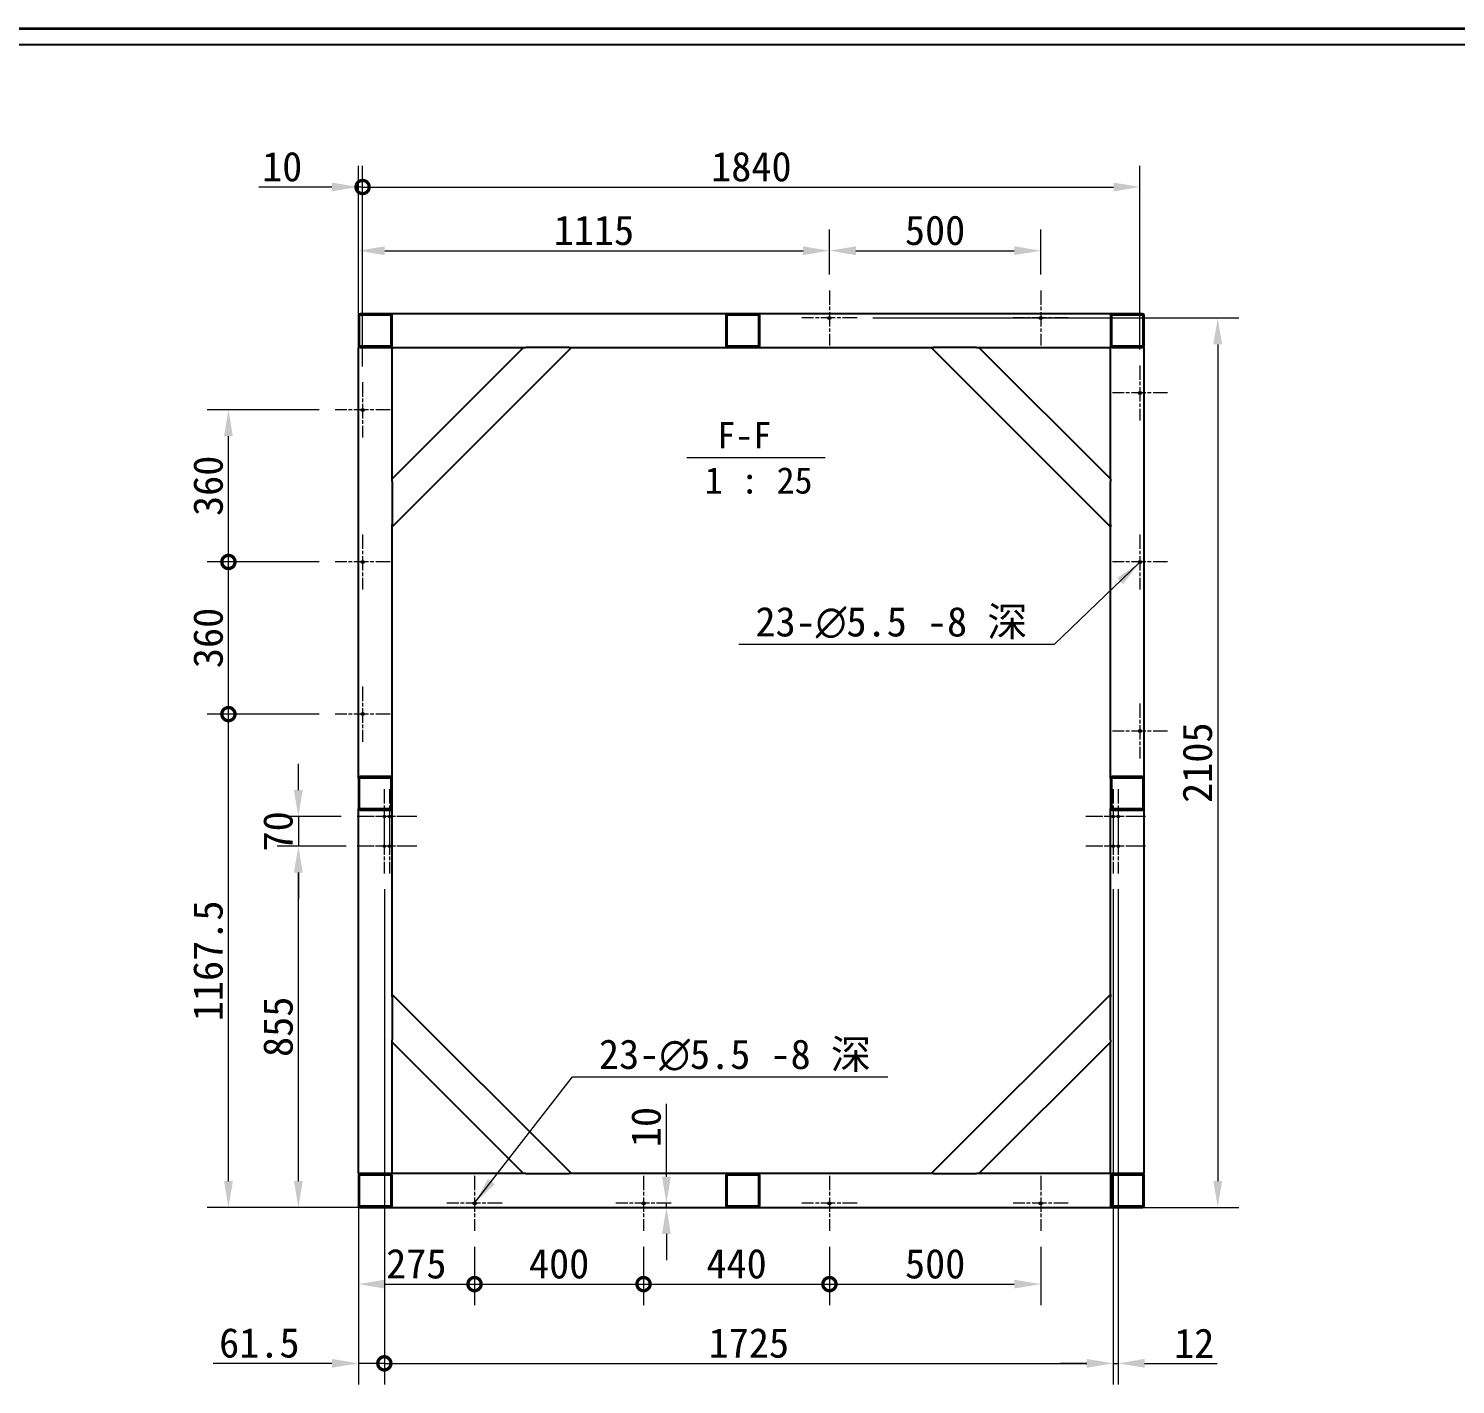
# Model space of a CAD drawing. Header units: millimetres. Extents: x 150 to 14713, y 137 to 10363.
# Drawn here: x 6264 to 9641, y 7154 to 10363 of the extents above; entities that cross this region are included whole.
import ezdxf

# ---------------------------------------------------------------- set-up
doc = ezdxf.new("R2010")
doc.units = ezdxf.units.MM
doc.header["$LTSCALE"] = 25
doc.linetypes.add('CHAIN', pattern=[0.3543, 0.2362, -0.0295, 0.0591, -0.0295])
for name, color, linetype, lineweight, true_color in [('中心标记 (ISO)', 1, 'CHAIN', 18, 0xff0000), ('尺寸 (ISO)', 7, 'Continuous', 18, 0x008000), ('符号 (ISO)', 7, 'Continuous', 18, 0x008000)]:
    doc.layers.add(name, color=color, linetype=linetype, lineweight=lineweight, true_color=true_color)
doc.layers.add('可见 (ISO)', color=7, linetype='Continuous', lineweight=25)
doc.layers.add('图框 (ISO)', color=7, linetype='Continuous', lineweight=35)
doc.styles.add('HZ_33', font='simfang.ttf')
doc.styles.add('文本样式74', font='SimSun.ttf')
doc.styles.add('最新国标', font='simfang.ttf')
doc.dimstyles.new('默认 (GB)', dxfattribs={"dimscale": 25, "dimtxt": 2.8, "dimasz": 2.5, "dimexe": 2, "dimexo": 1.5, "dimgap": 0.5, "dimtad": 1, "dimtoh": 1, "dimdsep": 46, "dimtxsty": '最新国标', "dimcen": 0.09, "dimdle": 10, "dimclrd": 256, "dimclre": 256, "dimclrt": 256, "dimaunit": 1, "dimadec": 3, "dimazin": 2, "dimtfac": 0.535714, "dimtdec": 3, "dimtmove": 0, "dimatfit": 3, "dimfxl": 0, "dimtolj": 1, "dimlwd": -1, "dimlwe": -1, "dimarcsym": 0})
doc.dimstyles.new('默认 (GB)$7', dxfattribs={"dimscale": 25, "dimtxt": 2.8, "dimasz": 2.5, "dimexe": 2, "dimexo": 1.5, "dimgap": 0.5, "dimtad": 1, "dimtoh": 1, "dimdsep": 46, "dimtxsty": '最新国标', "dimcen": 0.09, "dimdle": 10, "dimclrd": 256, "dimclre": 256, "dimclrt": 256, "dimaunit": 1, "dimadec": 3, "dimazin": 2, "dimtfac": 0.535714, "dimtdec": 3, "dimtmove": 0, "dimatfit": 3, "dimfxl": 0, "dimtolj": 1, "dimlwd": -1, "dimlwe": -1, "dimarcsym": 0})

# ---------------------------------------------------------------- blocks, each defined once
blk = doc.blocks.new('图框 最新国标')
at = {"layer": '图框 (ISO)'}
blk.add_line((6, 414.5), (588.5, 414.5), dxfattribs=at)
at = {"layer": '图框 (ISO)', "color": 7, "linetype": 'Continuous', "lineweight": 25}
blk.add_line((18, 413), (587, 413), dxfattribs=at)
blk.add_line((18, 413), (587, 413), dxfattribs=at)
at = {"layer": '图框 (ISO)', "style": '文本样式74'}
blk.add_attdef('零件代号_001', (44.45, 410.25), '', height=2.5, rotation=180, dxfattribs=at)
blk = doc.blocks.new('*D62')
at = {"layer": 'Defpoints', "color": 0, "transparency": 16777216}
for p in [(6902.7, 8427.7), (7053.6, 8427.7), (7120.7, 7572.7)]:
    blk.add_point(p, dxfattribs=at)
at = {"layer": '尺寸 (ISO)', "color": 116, "true_color": 0x00803f, "transparency": 16777216}
for p, q in [((7016.1, 8427.7), (6852.7, 8427.7)), ((6902.7, 7635.2), (6902.7, 8365.2)), ((7083.2, 7572.7), (6852.7, 7572.7))]:
    blk.add_line(p, q, dxfattribs=at)
for points in [[(6892.2, 8365.2), (6913.1, 8365.2), (6902.7, 8427.7)], [(6892.2, 7635.2), (6913.1, 7635.2), (6902.7, 7572.7)]]:
    blk.add_solid(points, dxfattribs=at)
at = {"layer": '尺寸 (ISO)', "transparency": 16777216, "insert": (6854.8, 8000.2), "char_height": 70, "attachment_point": 5, "rotation": 90, "style": '最新国标'}
blk.add_mtext('\\A1;855', dxfattribs=at)
blk = doc.blocks.new('*D63')
at = {"layer": 'Defpoints', "color": 0, "transparency": 16777216}
for p in [(7041.6, 8497.7), (6902.7, 8427.7), (7053.6, 8427.7)]:
    blk.add_point(p, dxfattribs=at)
at = {"layer": '尺寸 (ISO)', "color": 116, "true_color": 0x00803f, "transparency": 16777216}
for p, q in [((6902.7, 8560.2), (6902.7, 8622.7)), ((7004.1, 8497.7), (6852.7, 8497.7)), ((6902.7, 8497.7), (6902.7, 8427.7)), ((7016.1, 8427.7), (6852.7, 8427.7)), ((6902.7, 8365.2), (6902.7, 8302.7))]:
    blk.add_line(p, q, dxfattribs=at)
for points in [[(6892.2, 8560.2), (6913.1, 8560.2), (6902.7, 8497.7)], [(6892.2, 8365.2), (6913.1, 8365.2), (6902.7, 8427.7)]]:
    blk.add_solid(points, dxfattribs=at)
at = {"layer": '尺寸 (ISO)', "transparency": 16777216, "insert": (6854.8, 8462.7), "char_height": 70, "attachment_point": 5, "rotation": 90, "style": '最新国标'}
blk.add_mtext('\\A1;70', dxfattribs=at)
blk = doc.blocks.new('_DotSmall')
at = {"color": 0, "linetype": 'ByBlock', "const_width": 0.5}
blk.add_lwpolyline([(-0.0625, 0, 1), (0.0625, 0, 1)], format="xyb", close=True, dxfattribs=at)
blk = doc.blocks.new('*D64')
at = {"layer": 'Defpoints', "color": 0, "transparency": 16777216}
for p in [(7044.7, 7652.7), (7319.7, 7517.4), (7319.7, 7391.3)]:
    blk.add_point(p, dxfattribs=at)
at = {"layer": '尺寸 (ISO)', "color": 116, "true_color": 0x00803f, "transparency": 16777216}
for p, q in [((7044.7, 7615.2), (7044.7, 7341.3)), ((7319.7, 7479.9), (7319.7, 7341.3)), ((7107.2, 7391.3), (7319.7, 7391.3))]:
    blk.add_line(p, q, dxfattribs=at)
blk.add_solid([(7107.2, 7401.7), (7107.2, 7380.9), (7044.7, 7391.3)], dxfattribs=at)
at = {"layer": '尺寸 (ISO)', "color": 116, "true_color": 0x00803f, "transparency": 16777216, "xscale": 62.5, "yscale": 62.5, "zscale": 62.5}
blk.add_blockref('_DotSmall', (7319.7, 7391.3), dxfattribs=at)
at = {"layer": '尺寸 (ISO)', "transparency": 16777216, "insert": (7181.9, 7439.2), "char_height": 70, "attachment_point": 5, "style": '最新国标'}
blk.add_mtext('\\A1;275', dxfattribs=at)
blk = doc.blocks.new('*D65')
at = {"layer": 'Defpoints', "color": 0, "transparency": 16777216}
for p in [(7319.7, 7517.4), (7719.7, 7517.4), (7719.7, 7391.3)]:
    blk.add_point(p, dxfattribs=at)
at = {"layer": '尺寸 (ISO)', "color": 116, "true_color": 0x00803f, "transparency": 16777216}
for p, q in [((7319.7, 7479.9), (7319.7, 7341.3)), ((7719.7, 7479.9), (7719.7, 7341.3)), ((7319.7, 7391.3), (7719.7, 7391.3))]:
    blk.add_line(p, q, dxfattribs=at)
at = {"layer": '尺寸 (ISO)', "color": 116, "true_color": 0x00803f, "transparency": 16777216, "xscale": 62.5, "yscale": 62.5, "zscale": 62.5, "rotation": 180}
blk.add_blockref('_DotSmall', (7319.7, 7391.3), dxfattribs=at)
at = {"layer": '尺寸 (ISO)', "color": 116, "true_color": 0x00803f, "transparency": 16777216, "xscale": 62.5, "yscale": 62.5, "zscale": 62.5}
blk.add_blockref('_DotSmall', (7719.7, 7391.3), dxfattribs=at)
at = {"layer": '尺寸 (ISO)', "transparency": 16777216, "insert": (7519.9, 7439.2), "char_height": 70, "attachment_point": 5, "style": '最新国标'}
blk.add_mtext('\\A1;400', dxfattribs=at)
blk = doc.blocks.new('*D66')
at = {"layer": 'Defpoints', "color": 0, "transparency": 16777216}
for p in [(7719.7, 7517.4), (8159.7, 7517.4), (8159.7, 7391.3)]:
    blk.add_point(p, dxfattribs=at)
at = {"layer": '尺寸 (ISO)', "color": 116, "true_color": 0x00803f, "transparency": 16777216}
for p, q in [((7719.7, 7479.9), (7719.7, 7341.3)), ((8159.7, 7479.9), (8159.7, 7341.3)), ((7719.7, 7391.3), (8159.7, 7391.3))]:
    blk.add_line(p, q, dxfattribs=at)
at = {"layer": '尺寸 (ISO)', "color": 116, "true_color": 0x00803f, "transparency": 16777216, "xscale": 62.5, "yscale": 62.5, "zscale": 62.5, "rotation": 180}
blk.add_blockref('_DotSmall', (7719.7, 7391.3), dxfattribs=at)
at = {"layer": '尺寸 (ISO)', "color": 116, "true_color": 0x00803f, "transparency": 16777216, "xscale": 62.5, "yscale": 62.5, "zscale": 62.5}
blk.add_blockref('_DotSmall', (8159.7, 7391.3), dxfattribs=at)
at = {"layer": '尺寸 (ISO)', "transparency": 16777216, "insert": (7939.9, 7439.2), "char_height": 70, "attachment_point": 5, "style": '最新国标'}
blk.add_mtext('\\A1;440', dxfattribs=at)
blk = doc.blocks.new('*D67')
at = {"layer": 'Defpoints', "color": 0, "transparency": 16777216}
for p in [(8159.7, 7517.4), (8659.7, 7517.4), (8659.7, 7391.3)]:
    blk.add_point(p, dxfattribs=at)
at = {"layer": '尺寸 (ISO)', "color": 116, "true_color": 0x00803f, "transparency": 16777216}
for p, q in [((8159.7, 7479.9), (8159.7, 7341.3)), ((8659.7, 7479.9), (8659.7, 7341.3)), ((8159.7, 7391.3), (8597.2, 7391.3))]:
    blk.add_line(p, q, dxfattribs=at)
blk.add_solid([(8597.2, 7401.7), (8597.2, 7380.9), (8659.7, 7391.3)], dxfattribs=at)
at = {"layer": '尺寸 (ISO)', "color": 116, "true_color": 0x00803f, "transparency": 16777216, "xscale": 62.5, "yscale": 62.5, "zscale": 62.5, "rotation": 180}
blk.add_blockref('_DotSmall', (8159.7, 7391.3), dxfattribs=at)
at = {"layer": '尺寸 (ISO)', "transparency": 16777216, "insert": (8409.9, 7439.2), "char_height": 70, "attachment_point": 5, "style": '最新国标'}
blk.add_mtext('\\A1;500', dxfattribs=at)
blk = doc.blocks.new('*D68')
at = {"layer": 'Defpoints', "color": 0, "transparency": 16777216}
for p in [(7719.7, 7582.7), (7773.9, 7572.7), (7806.4, 7572.7)]:
    blk.add_point(p, dxfattribs=at)
at = {"layer": '尺寸 (ISO)', "color": 116, "true_color": 0x00803f, "transparency": 16777216}
for p, q in [((7773.9, 7645.2), (7773.9, 7818.3)), ((7773.9, 7572.7), (7773.9, 7582.7)), ((7773.9, 7510.2), (7773.9, 7447.7))]:
    blk.add_line(p, q, dxfattribs=at)
for points in [[(7763.5, 7645.2), (7784.3, 7645.2), (7773.9, 7582.7)], [(7763.5, 7510.2), (7784.3, 7510.2), (7773.9, 7572.7)]]:
    blk.add_solid(points, dxfattribs=at)
at = {"layer": '尺寸 (ISO)', "transparency": 16777216, "insert": (7726, 7763), "char_height": 70, "attachment_point": 5, "rotation": 90, "style": '最新国标'}
blk.add_mtext('\\A1;10', dxfattribs=at)
blk = doc.blocks.new('*D69')
at = {"layer": 'Defpoints', "color": 0, "transparency": 16777216}
for p in [(7106.2, 8363.1), (7044.7, 7652.7), (7106.2, 7203.8)]:
    blk.add_point(p, dxfattribs=at)
at = {"layer": '尺寸 (ISO)', "color": 116, "true_color": 0x00803f, "transparency": 16777216}
for p, q in [((7106.2, 8325.6), (7106.2, 7153.8)), ((7044.7, 7615.2), (7044.7, 7153.8)), ((6982.2, 7203.8), (6701.1, 7203.8)), ((7106.2, 7203.8), (7044.7, 7203.8)), ((7106.2, 7203.8), (7231.2, 7203.8))]:
    blk.add_line(p, q, dxfattribs=at)
blk.add_solid([(6982.2, 7214.3), (6982.2, 7193.4), (7044.7, 7203.8)], dxfattribs=at)
at = {"layer": '尺寸 (ISO)', "color": 116, "true_color": 0x00803f, "transparency": 16777216, "xscale": 62.5, "yscale": 62.5, "zscale": 62.5, "rotation": 180}
blk.add_blockref('_DotSmall', (7106.2, 7203.8), dxfattribs=at)
at = {"layer": '尺寸 (ISO)', "transparency": 16777216, "insert": (6810.4, 7251.9), "char_height": 70, "attachment_point": 5, "style": '最新国标'}
blk.add_mtext('\\A1;61.5', dxfattribs=at)
blk = doc.blocks.new('*D70')
at = {"layer": 'Defpoints', "color": 0, "transparency": 16777216}
for p in [(7106.2, 8363.1), (8831.2, 8363.1), (8831.2, 7203.8)]:
    blk.add_point(p, dxfattribs=at)
at = {"layer": '尺寸 (ISO)', "color": 116, "true_color": 0x00803f, "transparency": 16777216}
for p, q in [((7106.2, 8325.6), (7106.2, 7153.8)), ((8831.2, 8325.6), (8831.2, 7153.8)), ((7106.2, 7203.8), (8768.7, 7203.8))]:
    blk.add_line(p, q, dxfattribs=at)
blk.add_solid([(8768.7, 7214.3), (8768.7, 7193.4), (8831.2, 7203.8)], dxfattribs=at)
at = {"layer": '尺寸 (ISO)', "color": 116, "true_color": 0x00803f, "transparency": 16777216, "xscale": 62.5, "yscale": 62.5, "zscale": 62.5, "rotation": 180}
blk.add_blockref('_DotSmall', (7106.2, 7203.8), dxfattribs=at)
at = {"layer": '尺寸 (ISO)', "transparency": 16777216, "insert": (7968.9, 7251.7), "char_height": 70, "attachment_point": 5, "style": '最新国标'}
blk.add_mtext('\\A1;1725', dxfattribs=at)
blk = doc.blocks.new('*D71')
at = {"layer": 'Defpoints', "color": 0, "transparency": 16777216}
for p in [(8831.2, 8363.1), (8843.2, 8363.1), (8843.2, 7203.8)]:
    blk.add_point(p, dxfattribs=at)
at = {"layer": '尺寸 (ISO)', "color": 116, "true_color": 0x00803f, "transparency": 16777216}
for p, q in [((8831.2, 8325.6), (8831.2, 7153.8)), ((8843.2, 8325.6), (8843.2, 7153.8)), ((8768.7, 7203.8), (8706.2, 7203.8)), ((8831.2, 7203.8), (8843.2, 7203.8)), ((8905.7, 7203.8), (9077.6, 7203.8))]:
    blk.add_line(p, q, dxfattribs=at)
for points in [[(8768.7, 7214.3), (8768.7, 7193.4), (8831.2, 7203.8)], [(8905.7, 7214.3), (8905.7, 7193.4), (8843.2, 7203.8)]]:
    blk.add_solid(points, dxfattribs=at)
at = {"layer": '尺寸 (ISO)', "transparency": 16777216, "insert": (9022.9, 7251.3), "char_height": 70, "attachment_point": 5, "style": '最新国标'}
blk.add_mtext('\\A1;12', dxfattribs=at)
blk = doc.blocks.new('*D72')
at = {"layer": 'Defpoints', "color": 0, "transparency": 16777216}
for p in [(6737.2, 8740.2), (6989.4, 8740.2), (7120.7, 7572.7)]:
    blk.add_point(p, dxfattribs=at)
at = {"layer": '尺寸 (ISO)', "color": 116, "true_color": 0x00803f, "transparency": 16777216}
for p, q in [((6951.9, 8740.2), (6687.2, 8740.2)), ((6737.2, 7635.2), (6737.2, 8740.2)), ((7083.2, 7572.7), (6687.2, 7572.7))]:
    blk.add_line(p, q, dxfattribs=at)
blk.add_solid([(6726.8, 7635.2), (6747.7, 7635.2), (6737.2, 7572.7)], dxfattribs=at)
at = {"layer": '尺寸 (ISO)', "color": 116, "true_color": 0x00803f, "transparency": 16777216, "xscale": 62.5, "yscale": 62.5, "zscale": 62.5, "rotation": 90}
blk.add_blockref('_DotSmall', (6737.2, 8740.2), dxfattribs=at)
at = {"layer": '尺寸 (ISO)', "transparency": 16777216, "insert": (6689.1, 8156.2), "char_height": 70, "attachment_point": 5, "rotation": 90, "style": '最新国标'}
blk.add_mtext('\\A1;1167.5', dxfattribs=at)
blk = doc.blocks.new('*D73')
at = {"layer": 'Defpoints', "color": 0, "transparency": 16777216}
for p in [(6737.2, 9100.2), (6989.4, 9100.2), (6989.4, 8740.2)]:
    blk.add_point(p, dxfattribs=at)
at = {"layer": '尺寸 (ISO)', "color": 116, "true_color": 0x00803f, "transparency": 16777216}
for p, q in [((6951.9, 9100.2), (6687.2, 9100.2)), ((6737.2, 8740.2), (6737.2, 9100.2)), ((6951.9, 8740.2), (6687.2, 8740.2))]:
    blk.add_line(p, q, dxfattribs=at)
at = {"layer": '尺寸 (ISO)', "color": 116, "true_color": 0x00803f, "transparency": 16777216, "xscale": 62.5, "yscale": 62.5, "zscale": 62.5}
for p, rotation in [((6737.2, 9100.2), 90), ((6737.2, 8740.2), 270)]:
    blk.add_blockref('_DotSmall', p, dxfattribs=dict(at, rotation=rotation))
at = {"layer": '尺寸 (ISO)', "transparency": 16777216, "insert": (6689.3, 8920.4), "char_height": 70, "attachment_point": 5, "rotation": 90, "style": '最新国标'}
blk.add_mtext('\\A1;360', dxfattribs=at)
blk = doc.blocks.new('*D74')
at = {"layer": 'Defpoints', "color": 0, "transparency": 16777216}
for p in [(6737.2, 9460.2), (6989.4, 9460.2), (6989.4, 9100.2)]:
    blk.add_point(p, dxfattribs=at)
at = {"layer": '尺寸 (ISO)', "color": 116, "true_color": 0x00803f, "transparency": 16777216}
for p, q in [((6951.9, 9460.2), (6687.2, 9460.2)), ((6737.2, 9100.2), (6737.2, 9397.7)), ((6951.9, 9100.2), (6687.2, 9100.2))]:
    blk.add_line(p, q, dxfattribs=at)
blk.add_solid([(6726.8, 9397.7), (6747.7, 9397.7), (6737.2, 9460.2)], dxfattribs=at)
at = {"layer": '尺寸 (ISO)', "color": 116, "true_color": 0x00803f, "transparency": 16777216, "xscale": 62.5, "yscale": 62.5, "zscale": 62.5, "rotation": 270}
blk.add_blockref('_DotSmall', (6737.2, 9100.2), dxfattribs=at)
at = {"layer": '尺寸 (ISO)', "transparency": 16777216, "insert": (6689.3, 9280.4), "char_height": 70, "attachment_point": 5, "rotation": 90, "style": '最新国标'}
blk.add_mtext('\\A1;360', dxfattribs=at)
blk = doc.blocks.new('*D75')
at = {"layer": 'Defpoints', "color": 0, "transparency": 16777216}
for p in [(8224.9, 9677.7), (8828.7, 7572.7), (9078.7, 7572.7)]:
    blk.add_point(p, dxfattribs=at)
at = {"layer": '尺寸 (ISO)', "color": 116, "true_color": 0x00803f, "transparency": 16777216}
for p, q in [((8262.4, 9677.7), (9128.7, 9677.7)), ((9078.7, 9615.2), (9078.7, 7635.2)), ((8866.2, 7572.7), (9128.7, 7572.7))]:
    blk.add_line(p, q, dxfattribs=at)
for points in [[(9068.3, 9615.2), (9089.1, 9615.2), (9078.7, 9677.7)], [(9068.3, 7635.2), (9089.1, 7635.2), (9078.7, 7572.7)]]:
    blk.add_solid(points, dxfattribs=at)
at = {"layer": '尺寸 (ISO)', "transparency": 16777216, "insert": (9030.8, 8625.2), "char_height": 70, "attachment_point": 5, "rotation": 90, "style": '最新国标'}
blk.add_mtext('\\A1;2105', dxfattribs=at)
blk = doc.blocks.new('*D76')
at = {"layer": 'Defpoints', "color": 0, "transparency": 16777216}
for p in [(8159.7, 9836.8), (8159.7, 9742.9), (7044.7, 9607.7)]:
    blk.add_point(p, dxfattribs=at)
at = {"layer": '尺寸 (ISO)', "color": 116, "true_color": 0x00803f, "transparency": 16777216}
for p, q in [((7044.7, 9645.2), (7044.7, 9886.8)), ((8159.7, 9780.4), (8159.7, 9886.8)), ((7107.2, 9836.8), (8097.2, 9836.8))]:
    blk.add_line(p, q, dxfattribs=at)
for points in [[(7107.2, 9847.2), (7107.2, 9826.3), (7044.7, 9836.8)], [(8097.2, 9847.2), (8097.2, 9826.3), (8159.7, 9836.8)]]:
    blk.add_solid(points, dxfattribs=at)
at = {"layer": '尺寸 (ISO)', "transparency": 16777216, "insert": (7602.2, 9884.7), "char_height": 70, "attachment_point": 5, "style": '最新国标'}
blk.add_mtext('\\A1;1115', dxfattribs=at)
blk = doc.blocks.new('*D77')
at = {"layer": 'Defpoints', "color": 0, "transparency": 16777216}
for p in [(8659.7, 9836.8), (8159.7, 9742.9), (8659.7, 9742.9)]:
    blk.add_point(p, dxfattribs=at)
at = {"layer": '尺寸 (ISO)', "color": 116, "true_color": 0x00803f, "transparency": 16777216}
for p, q in [((8159.7, 9780.4), (8159.7, 9886.8)), ((8659.7, 9780.4), (8659.7, 9886.8)), ((8222.2, 9836.8), (8597.2, 9836.8))]:
    blk.add_line(p, q, dxfattribs=at)
for points in [[(8222.2, 9847.2), (8222.2, 9826.3), (8159.7, 9836.8)], [(8597.2, 9847.2), (8597.2, 9826.3), (8659.7, 9836.8)]]:
    blk.add_solid(points, dxfattribs=at)
at = {"layer": '尺寸 (ISO)', "transparency": 16777216, "insert": (8409.7, 9884.7), "char_height": 70, "attachment_point": 5, "style": '最新国标'}
blk.add_mtext('\\A1;500', dxfattribs=at)
blk = doc.blocks.new('*D78')
at = {"layer": 'Defpoints', "color": 0, "transparency": 16777216}
for p in [(7054.7, 9987.5), (7044.7, 9607.7), (7054.7, 9525.4)]:
    blk.add_point(p, dxfattribs=at)
at = {"layer": '尺寸 (ISO)', "color": 116, "true_color": 0x00803f, "transparency": 16777216}
for p, q in [((7044.7, 9645.2), (7044.7, 10037.5)), ((7054.7, 9562.9), (7054.7, 10037.5)), ((6982.2, 9987.5), (6809.1, 9987.5)), ((7054.7, 9987.5), (7044.7, 9987.5)), ((7054.7, 9987.5), (7179.7, 9987.5))]:
    blk.add_line(p, q, dxfattribs=at)
blk.add_solid([(6982.2, 9997.9), (6982.2, 9977.1), (7044.7, 9987.5)], dxfattribs=at)
at = {"layer": '尺寸 (ISO)', "color": 116, "true_color": 0x00803f, "transparency": 16777216, "xscale": 62.5, "yscale": 62.5, "zscale": 62.5, "rotation": 180}
blk.add_blockref('_DotSmall', (7054.7, 9987.5), dxfattribs=at)
at = {"layer": '尺寸 (ISO)', "transparency": 16777216, "insert": (6864.4, 10035.4), "char_height": 70, "attachment_point": 5, "style": '最新国标'}
blk.add_mtext('\\A1;10', dxfattribs=at)
blk = doc.blocks.new('*D79')
at = {"layer": 'Defpoints', "color": 0, "transparency": 16777216}
for p in [(8894.7, 9987.5), (8894.7, 9565.4), (7054.7, 9525.4)]:
    blk.add_point(p, dxfattribs=at)
at = {"layer": '尺寸 (ISO)', "color": 116, "true_color": 0x00803f, "transparency": 16777216}
for p, q in [((7054.7, 9562.9), (7054.7, 10037.5)), ((8894.7, 9602.9), (8894.7, 10037.5)), ((7054.7, 9987.5), (8832.2, 9987.5))]:
    blk.add_line(p, q, dxfattribs=at)
blk.add_solid([(8832.2, 9997.9), (8832.2, 9977.1), (8894.7, 9987.5)], dxfattribs=at)
at = {"layer": '尺寸 (ISO)', "color": 116, "true_color": 0x00803f, "transparency": 16777216, "xscale": 62.5, "yscale": 62.5, "zscale": 62.5, "rotation": 180}
blk.add_blockref('_DotSmall', (7054.7, 9987.5), dxfattribs=at)
at = {"layer": '尺寸 (ISO)', "transparency": 16777216, "insert": (7974.9, 10035.4), "char_height": 70, "attachment_point": 5, "style": '最新国标'}
blk.add_mtext('\\A1;1840', dxfattribs=at)

msp = doc.modelspace()

# ---------------------------------------------------------------- linework, layer by layer
at = {"layer": '中心标记 (ISO)', "ltscale": 5.800403}
for p, q in [((8159.686, 9742.908), (8159.686, 9612.408)), ((8659.686, 9742.908), (8659.686, 9612.408)), ((8224.936, 9677.658), (8094.436, 9677.658)), ((8724.936, 9677.658), (8594.436, 9677.658)), ((8894.686, 9565.408), (8894.686, 9434.908)), ((7054.686, 9525.408), (7054.686, 9394.908)), ((8959.936, 9500.158), (8829.436, 9500.158)), ((7119.936, 9460.158), (6989.436, 9460.158)), ((7054.686, 9165.408), (7054.686, 9034.908)), ((8894.686, 9165.408), (8894.686, 9034.908)), ((7119.936, 9100.158), (6989.436, 9100.158)), ((8959.936, 9100.158), (8829.436, 9100.158)), ((7054.686, 8805.408), (7054.686, 8674.908)), ((8894.686, 8765.408), (8894.686, 8634.908)), ((7119.936, 8740.158), (6989.436, 8740.158)), ((8959.936, 8700.158), (8829.436, 8700.158)), ((7319.686, 7647.908), (7319.686, 7517.408)), ((7719.686, 7647.908), (7719.686, 7517.408)), ((8159.686, 7647.908), (8159.686, 7517.408)), ((8659.686, 7647.908), (8659.686, 7517.408)), ((7384.936, 7582.658), (7254.436, 7582.658)), ((7784.936, 7582.658), (7654.436, 7582.658)), ((8224.936, 7582.658), (8094.436, 7582.658)), ((8724.936, 7582.658), (8594.436, 7582.658))]:
    msp.add_line(p, q, dxfattribs=at)
at = {"layer": '中心标记 (ISO)', "ltscale": 5.739686}
for p, q in [((7106.186, 8562.225), (7106.186, 8433.091)), ((7118.186, 8562.225), (7118.186, 8433.091)), ((8831.186, 8562.225), (8831.186, 8433.091)), ((8843.186, 8562.225), (8843.186, 8433.091)), ((7170.753, 8497.658), (7041.619, 8497.658)), ((7182.753, 8497.658), (7053.619, 8497.658)), ((7106.186, 8492.225), (7106.186, 8363.091)), ((7118.186, 8492.225), (7118.186, 8363.091)), ((8895.753, 8497.658), (8766.619, 8497.658)), ((8907.753, 8497.658), (8778.619, 8497.658)), ((8831.186, 8492.225), (8831.186, 8363.091)), ((8843.186, 8492.225), (8843.186, 8363.091)), ((7170.753, 8427.658), (7041.619, 8427.658)), ((7182.753, 8427.658), (7053.619, 8427.658)), ((8895.753, 8427.658), (8766.619, 8427.658)), ((8907.753, 8427.658), (8778.619, 8427.658))]:
    msp.add_line(p, q, dxfattribs=at)
at = {"layer": '可见 (ISO)'}
for p, q in [((7044.686, 9683.658), (7044.686, 9611.658)), ((7047.686, 9611.658), (7047.686, 9683.658)), ((7120.686, 9687.658), (7048.686, 9687.658)), ((7048.686, 9684.658), (7120.686, 9684.658)), ((7918.686, 9687.658), (7120.686, 9687.658)), ((7121.686, 9683.658), (7121.686, 9611.658)), ((7124.686, 9611.658), (7124.686, 9683.658)), ((7914.686, 9683.658), (7914.686, 9611.658)), ((7917.686, 9611.658), (7917.686, 9683.658)), ((7990.686, 9687.658), (7918.686, 9687.658)), ((7918.686, 9684.658), (7990.686, 9684.658)), ((8828.686, 9687.658), (7990.686, 9687.658)), ((7991.686, 9683.658), (7991.686, 9611.658)), ((7994.686, 9611.658), (7994.686, 9683.658)), ((8824.686, 9683.658), (8824.686, 9611.658)), ((8827.686, 9611.658), (8827.686, 9683.658)), ((8900.686, 9687.658), (8828.686, 9687.658)), ((8828.686, 9684.658), (8900.686, 9684.658)), ((8901.686, 9683.658), (8901.686, 9611.658)), ((8904.686, 9611.658), (8904.686, 9683.658)), ((7048.686, 9607.658), (7044.686, 9607.658)), ((7044.686, 8588.658), (7044.686, 9607.658)), ((7120.686, 9610.658), (7048.686, 9610.658)), ((7048.686, 9607.658), (7120.686, 9607.658)), ((7124.686, 9607.658), (7120.686, 9607.658)), ((7548.951, 9607.658), (7124.686, 9183.394)), ((7435.813, 9607.658), (7124.686, 9296.531)), ((7124.686, 9296.531), (7124.686, 9607.658)), ((7124.686, 9607.658), (7435.813, 9607.658)), ((7435.813, 9607.658), (7441.47, 9607.658)), ((7543.294, 9607.658), (7441.47, 9607.658)), ((7543.294, 9607.658), (7548.951, 9607.658)), ((7548.951, 9607.658), (7918.686, 9607.658)), ((7990.686, 9610.658), (7918.686, 9610.658)), ((7918.686, 9607.658), (7990.686, 9607.658)), ((7990.686, 9607.658), (8400.422, 9607.658)), ((8400.422, 9607.658), (8406.079, 9607.658)), ((8824.686, 9183.394), (8400.422, 9607.658)), ((8507.903, 9607.658), (8406.079, 9607.658)), ((8507.903, 9607.658), (8513.559, 9607.658)), ((8824.686, 9296.531), (8513.559, 9607.658)), ((8513.559, 9607.658), (8824.686, 9607.658)), ((8828.686, 9607.658), (8824.686, 9607.658)), ((8824.686, 9296.531), (8824.686, 9607.658)), ((8900.686, 9610.658), (8828.686, 9610.658)), ((8828.686, 9607.658), (8900.686, 9607.658)), ((8904.686, 9607.658), (8900.686, 9607.658)), ((8904.686, 8588.658), (8904.686, 9607.658)), ((7124.686, 9290.874), (7124.686, 9296.531)), ((7124.686, 9290.874), (7124.686, 9189.051)), ((8824.686, 9296.531), (8824.686, 9290.874)), ((8824.686, 9189.051), (8824.686, 9290.874)), ((7124.686, 9183.394), (7124.686, 9189.051)), ((8824.686, 9189.051), (8824.686, 9183.394)), ((7124.686, 8588.658), (7124.686, 9183.394)), ((8824.686, 8588.658), (8824.686, 9183.394)), ((7044.686, 8588.658), (7044.686, 8516.658)), ((7047.686, 8516.658), (7047.686, 8588.658)), ((7120.686, 8592.658), (7048.686, 8592.658)), ((7048.686, 8589.658), (7120.686, 8589.658)), ((7121.686, 8588.658), (7121.686, 8516.658)), ((7124.686, 8516.658), (7124.686, 8588.658)), ((8824.686, 8588.658), (8824.686, 8516.658)), ((8827.686, 8516.658), (8827.686, 8588.658)), ((8900.686, 8592.658), (8828.686, 8592.658)), ((8828.686, 8589.658), (8900.686, 8589.658)), ((8901.686, 8588.658), (8901.686, 8516.658)), ((8904.686, 8516.658), (8904.686, 8588.658)), ((7044.686, 7652.658), (7044.686, 8516.658)), ((7120.686, 8515.658), (7048.686, 8515.658)), ((7048.686, 8512.658), (7120.686, 8512.658)), ((7124.686, 8076.922), (7124.686, 8516.658)), ((8824.686, 8076.922), (8824.686, 8516.658)), ((8900.686, 8515.658), (8828.686, 8515.658)), ((8828.686, 8512.658), (8900.686, 8512.658)), ((8904.686, 7652.658), (8904.686, 8516.658)), ((7124.686, 8071.265), (7124.686, 8076.922)), ((7124.686, 8076.922), (7548.951, 7652.658)), ((8400.422, 7652.658), (8824.686, 8076.922)), ((8824.686, 8076.922), (8824.686, 8071.265)), ((7124.686, 8071.265), (7124.686, 7969.442)), ((8824.686, 7969.442), (8824.686, 8071.265)), ((7124.686, 7963.785), (7124.686, 7969.442)), ((7124.686, 7963.785), (7435.813, 7652.658)), ((7124.686, 7652.658), (7124.686, 7963.785)), ((8513.559, 7652.658), (8824.686, 7963.785)), ((8824.686, 7969.442), (8824.686, 7963.785)), ((8824.686, 7652.658), (8824.686, 7963.785)), ((7044.686, 7652.658), (7048.686, 7652.658)), ((7044.686, 7648.658), (7044.686, 7576.658)), ((7047.686, 7576.658), (7047.686, 7648.658)), ((7120.686, 7652.658), (7048.686, 7652.658)), ((7048.686, 7649.658), (7120.686, 7649.658)), ((7120.686, 7652.658), (7124.686, 7652.658)), ((7121.686, 7648.658), (7121.686, 7576.658)), ((7435.813, 7652.658), (7124.686, 7652.658)), ((7124.686, 7576.658), (7124.686, 7648.658)), ((7441.47, 7652.658), (7435.813, 7652.658)), ((7441.47, 7652.658), (7543.294, 7652.658)), ((7548.951, 7652.658), (7543.294, 7652.658)), ((7918.686, 7652.658), (7548.951, 7652.658)), ((7914.686, 7648.658), (7914.686, 7576.658)), ((7917.686, 7576.658), (7917.686, 7648.658)), ((7990.686, 7652.658), (7918.686, 7652.658)), ((7918.686, 7649.658), (7990.686, 7649.658)), ((8400.422, 7652.658), (7990.686, 7652.658)), ((7991.686, 7648.658), (7991.686, 7576.658)), ((7994.686, 7576.658), (7994.686, 7648.658)), ((8406.079, 7652.658), (8400.422, 7652.658)), ((8406.079, 7652.658), (8507.903, 7652.658)), ((8513.559, 7652.658), (8507.903, 7652.658)), ((8824.686, 7652.658), (8513.559, 7652.658)), ((8824.686, 7652.658), (8828.686, 7652.658)), ((8824.686, 7648.658), (8824.686, 7576.658)), ((8827.686, 7576.658), (8827.686, 7648.658)), ((8900.686, 7652.658), (8828.686, 7652.658)), ((8828.686, 7649.658), (8900.686, 7649.658)), ((8900.686, 7652.658), (8904.686, 7652.658)), ((8901.686, 7648.658), (8901.686, 7576.658)), ((8904.686, 7576.658), (8904.686, 7648.658)), ((7120.686, 7575.658), (7048.686, 7575.658)), ((7048.686, 7572.658), (7120.686, 7572.658)), ((7120.686, 7572.658), (7918.686, 7572.658)), ((7990.686, 7575.658), (7918.686, 7575.658)), ((7918.686, 7572.658), (7990.686, 7572.658)), ((7990.686, 7572.658), (8828.686, 7572.658)), ((8900.686, 7575.658), (8828.686, 7575.658)), ((8828.686, 7572.658), (8900.686, 7572.658))]:
    msp.add_line(p, q, dxfattribs=at)
for centre, radius in [((8159.686, 9677.658), 2.75), ((8659.686, 9677.658), 2.75), ((8894.686, 9500.158), 2.75), ((7054.686, 9460.158), 2.75), ((7054.686, 9100.158), 2.75), ((8894.686, 9100.158), 2.75), ((7054.686, 8740.158), 2.75), ((8894.686, 8700.158), 2.75), ((7106.186, 8497.658), 2.067), ((7118.186, 8497.658), 2.067), ((8831.186, 8497.658), 2.067), ((8843.186, 8497.658), 2.067), ((7106.186, 8427.658), 2.067), ((7118.186, 8427.658), 2.067), ((8831.186, 8427.658), 2.067), ((8843.186, 8427.658), 2.067), ((7319.686, 7582.658), 2.75), ((7719.686, 7582.658), 2.75), ((8159.686, 7582.658), 2.75), ((8659.686, 7582.658), 2.75)]:
    msp.add_circle(centre, radius, dxfattribs=at)
for centre, radius, start, end in [((7048.686, 9683.658), 4, 90, 180), ((7048.686, 9683.658), 1, 90, 180), ((7120.686, 9683.658), 4, 0, 90), ((7120.686, 9683.658), 1, 0, 90), ((7918.686, 9683.658), 4, 90, 180), ((7918.686, 9683.658), 1, 90, 180), ((7990.686, 9683.658), 4, 0, 90), ((7990.686, 9683.658), 1, 0, 90), ((8828.686, 9683.658), 4, 90, 180), ((8828.686, 9683.658), 1, 90, 180), ((8900.686, 9683.658), 4, 0, 90), ((8900.686, 9683.658), 1, 0, 90), ((7048.686, 9611.658), 4, 180, 270), ((7048.686, 9611.658), 1, 180, 270), ((7120.686, 9611.658), 1, 270, 0), ((7120.686, 9611.658), 4, 270, 0), ((7918.686, 9611.658), 4, 180, 270), ((7918.686, 9611.658), 1, 180, 270), ((7990.686, 9611.658), 1, 270, 0), ((7990.686, 9611.658), 4, 270, 0), ((8828.686, 9611.658), 4, 180, 270), ((8828.686, 9611.658), 1, 180, 270), ((8900.686, 9611.658), 4, 270, 0), ((8900.686, 9611.658), 1, 270, 0), ((7048.686, 8588.658), 4, 90, 180), ((7048.686, 8588.658), 1, 90, 180), ((7120.686, 8588.658), 4, 0, 90), ((7120.686, 8588.658), 1, 0, 90), ((8828.686, 8588.658), 4, 90, 180), ((8828.686, 8588.658), 1, 90, 180), ((8900.686, 8588.658), 4, 0, 90), ((8900.686, 8588.658), 1, 0, 90), ((7048.686, 8516.658), 4, 180, 270), ((7048.686, 8516.658), 1, 180, 270), ((7120.686, 8516.658), 1, 270, 0), ((7120.686, 8516.658), 4, 270, 0), ((8828.686, 8516.658), 4, 180, 270), ((8828.686, 8516.658), 1, 180, 270), ((8900.686, 8516.658), 1, 270, 0), ((8900.686, 8516.658), 4, 270, 0), ((7048.686, 7648.658), 4, 90, 180), ((7048.686, 7648.658), 1, 90, 180), ((7120.686, 7648.658), 4, 0, 90), ((7120.686, 7648.658), 1, 0, 90), ((7918.686, 7648.658), 4, 90, 180), ((7918.686, 7648.658), 1, 90, 180), ((7990.686, 7648.658), 4, 0, 90), ((7990.686, 7648.658), 1, 0, 90), ((8828.686, 7648.658), 4, 90, 180), ((8828.686, 7648.658), 1, 90, 180), ((8900.686, 7648.658), 4, 0, 90), ((8900.686, 7648.658), 1, 0, 90), ((7048.686, 7576.658), 4, 180, 270), ((7048.686, 7576.658), 1, 180, 270), ((7120.686, 7576.658), 1, 270, 0), ((7120.686, 7576.658), 4, 270, 0), ((7918.686, 7576.658), 4, 180, 270), ((7918.686, 7576.658), 1, 180, 270), ((7990.686, 7576.658), 4, 270, 0), ((7990.686, 7576.658), 1, 270, 0), ((8828.686, 7576.658), 4, 180, 270), ((8828.686, 7576.658), 1, 180, 270), ((8900.686, 7576.658), 4, 270, 0), ((8900.686, 7576.658), 1, 270, 0)]:
    msp.add_arc(centre, radius, start, end, dxfattribs=at)
at = {"layer": '符号 (ISO)'}
msp.add_line((7822.142, 9347.223), (8149.627, 9347.223), dxfattribs=at)

# ---------------------------------------------------------------- block references
at = {"xscale": 25, "yscale": 25, "zscale": 25}
msp.add_blockref('图框 最新国标', (0, 0), dxfattribs=at)

# ---------------------------------------------------------------- texts
at = {"layer": '符号 (ISO)', "char_height": 62.5, "attachment_point": 7, "style": 'HZ_33'}
for s, insert in [('F-F ', (7894.317, 9368.754)), (' 1 : 25', (7822.142, 9261))]:
    msp.add_mtext(s, dxfattribs=dict(at, insert=insert))
at = {"layer": '符号 (ISO)', "char_height": 70, "width": 714.29006, "line_spacing_factor": 0.49, "style": '最新国标'}
for insert, attachment_point in [((8628.736, 8916.757), 9), ((7614.194, 7893.284), 7)]:
    msp.add_mtext('23-\\fAIGDT|b0|i0;{\\H70.0000;n}\\fFangSong|b0|i0;{\\H70.0000;5.5 -8 深}', dxfattribs=dict(at, insert=insert, attachment_point=attachment_point))

# ---------------------------------------------------------------- dimensions: what is measured, and where the dimension line sits
at = {"layer": '尺寸 (ISO)', "color": 116, "true_color": 0x00803f}
for base, p1, p2, angle, override, picture, middle in [((7054.686, 9987.511), (7044.686, 9607.658), (7054.686, 9525.408), 180, {"dimgap": 0.5, "dimtoh": 0, "dimdec": 2, "dimblk2": 'DotSmall', "dimsah": 1, "dimdle": 0, "dimtol": 0, "dimlim": 0, "dimtp": 0, "dimtm": 0, "dimtdec": 3, "dimtofl": 1, "dimatfit": 1}, '*D78', (6864.386, 9987.511)), ((8894.686, 9987.511), (7054.686, 9525.408), (8894.686, 9565.408), 180, {"dimgap": 0.5, "dimtoh": 0, "dimdec": 2, "dimblk1": 'DotSmall', "dimsah": 1, "dimdle": 0, "dimtol": 0, "dimlim": 0, "dimtp": 0, "dimtm": 0, "dimtdec": 3, "dimtofl": 0, "dimatfit": 1}, '*D79', (7974.936, 9987.511)), ((8659.686, 9836.751), (8159.686, 9742.908), (8659.686, 9742.908), 180, {"dimgap": 0.5, "dimtoh": 0, "dimdec": 2, "dimtol": 0, "dimlim": 0, "dimtp": 0, "dimtm": 0, "dimtdec": 3, "dimtofl": 0, "dimatfit": 1}, '*D77', (8409.686, 9836.751)), ((9078.686, 7572.658), (8224.936, 9677.658), (8828.686, 7572.658), 90, {"dimgap": 0.5, "dimtoh": 0, "dimdec": 2, "dimtol": 0, "dimlim": 0, "dimtp": 0, "dimtm": 0, "dimtdec": 3, "dimtofl": 0, "dimatfit": 1}, '*D75', (9078.686, 8625.158)), ((6737.238, 9460.158), (6989.436, 9100.158), (6989.436, 9460.158), 90, {"dimgap": 0.5, "dimtoh": 0, "dimdec": 2, "dimblk1": 'DotSmall', "dimsah": 1, "dimdle": 0, "dimtol": 0, "dimlim": 0, "dimtp": 0, "dimtm": 0, "dimtdec": 3, "dimtofl": 0, "dimatfit": 1}, '*D74', (6737.238, 9280.408)), ((6737.238, 9100.158), (6989.436, 8740.158), (6989.436, 9100.158), 90, {"dimgap": 0.5, "dimtoh": 0, "dimdec": 2, "dimblk1": 'DotSmall', "dimblk2": 'DotSmall', "dimsah": 1, "dimdle": 0, "dimtol": 0, "dimlim": 0, "dimtp": 0, "dimtm": 0, "dimtdec": 3, "dimtofl": 0, "dimatfit": 1}, '*D73', (6737.238, 8920.408)), ((6737.238, 8740.158), (7120.686, 7572.658), (6989.436, 8740.158), 90, {"dimgap": 0.5, "dimtoh": 0, "dimdec": 2, "dimblk2": 'DotSmall', "dimsah": 1, "dimdle": 0, "dimtol": 0, "dimlim": 0, "dimtp": 0, "dimtm": 0, "dimtdec": 3, "dimtofl": 0, "dimatfit": 1}, '*D72', (6737.238, 8156.158)), ((6902.666, 8427.658), (7041.619, 8497.658), (7053.619, 8427.658), 90, {"dimgap": 0.5, "dimtoh": 0, "dimdec": 2, "dimtol": 0, "dimlim": 0, "dimtp": 0, "dimtm": 0, "dimtdec": 3, "dimtofl": 1, "dimatfit": 1}, '*D63', (6902.666, 8462.658)), ((6902.666, 8427.658), (7120.686, 7572.658), (7053.619, 8427.658), 270, {"dimgap": 0.5, "dimtoh": 0, "dimdec": 2, "dimtol": 0, "dimlim": 0, "dimtp": 0, "dimtm": 0, "dimtdec": 3, "dimtofl": 0, "dimatfit": 1}, '*D62', (6902.666, 8000.158)), ((7106.186, 7203.838), (7044.686, 7652.658), (7106.186, 8363.091), 180, {"dimgap": 0.5, "dimtoh": 0, "dimdec": 2, "dimblk2": 'DotSmall', "dimsah": 1, "dimdle": 0, "dimtol": 0, "dimlim": 0, "dimtp": 0, "dimtm": 0, "dimtdec": 3, "dimtofl": 1, "dimatfit": 1}, '*D69', (6810.386, 7203.838)), ((8831.186, 7203.838), (7106.186, 8363.091), (8831.186, 8363.091), 180, {"dimgap": 0.5, "dimtoh": 0, "dimdec": 2, "dimblk1": 'DotSmall', "dimsah": 1, "dimdle": 0, "dimtol": 0, "dimlim": 0, "dimtp": 0, "dimtm": 0, "dimtdec": 3, "dimtofl": 0, "dimatfit": 1}, '*D70', (7968.936, 7203.838)), ((8843.186, 7203.838), (8831.186, 8363.091), (8843.186, 8363.091), 180, {"dimgap": 0.5, "dimtoh": 0, "dimdec": 2, "dimtol": 0, "dimlim": 0, "dimtp": 0, "dimtm": 0, "dimtdec": 3, "dimtofl": 1, "dimatfit": 1}, '*D71', (9022.886, 7203.838)), ((7773.901, 7572.658), (7719.686, 7582.658), (7806.365, 7572.658), 90, {"dimgap": 0.5, "dimtoh": 0, "dimdec": 2, "dimse1": 1, "dimse2": 1, "dimtol": 0, "dimlim": 0, "dimtp": 0, "dimtm": 0, "dimtdec": 3, "dimtofl": 1, "dimatfit": 1}, '*D68', (7773.901, 7762.958)), ((7319.686, 7391.299), (7044.686, 7652.658), (7319.686, 7517.408), 180, {"dimgap": 0.5, "dimtoh": 0, "dimdec": 2, "dimblk2": 'DotSmall', "dimsah": 1, "dimdle": 0, "dimtol": 0, "dimlim": 0, "dimtp": 0, "dimtm": 0, "dimtdec": 3, "dimtofl": 0, "dimatfit": 1}, '*D64', (7181.936, 7391.299)), ((7719.686, 7391.299), (7319.686, 7517.408), (7719.686, 7517.408), 180, {"dimgap": 0.5, "dimtoh": 0, "dimdec": 2, "dimblk1": 'DotSmall', "dimblk2": 'DotSmall', "dimsah": 1, "dimdle": 0, "dimtol": 0, "dimlim": 0, "dimtp": 0, "dimtm": 0, "dimtdec": 3, "dimtofl": 0, "dimatfit": 1}, '*D65', (7519.936, 7391.299)), ((8159.686, 7391.299), (7719.686, 7517.408), (8159.686, 7517.408), 180, {"dimgap": 0.5, "dimtoh": 0, "dimdec": 2, "dimblk1": 'DotSmall', "dimblk2": 'DotSmall', "dimsah": 1, "dimdle": 0, "dimtol": 0, "dimlim": 0, "dimtp": 0, "dimtm": 0, "dimtdec": 3, "dimtofl": 0, "dimatfit": 1}, '*D66', (7939.936, 7391.299)), ((8659.686, 7391.299), (8159.686, 7517.408), (8659.686, 7517.408), 180, {"dimgap": 0.5, "dimtoh": 0, "dimdec": 2, "dimblk1": 'DotSmall', "dimsah": 1, "dimdle": 0, "dimtol": 0, "dimlim": 0, "dimtp": 0, "dimtm": 0, "dimtdec": 3, "dimtofl": 0, "dimatfit": 1}, '*D67', (8409.936, 7391.299))]:
    dim = msp.add_linear_dim(base=base, p1=p1, p2=p2, angle=angle, dimstyle='默认 (GB)', override=override, dxfattribs=at)
    dim.commit()
    dim.dimension.update_dxf_attribs({"geometry": picture, "text_midpoint": middle, "dimtype": 160})
dim = msp.add_linear_dim(base=(8159.686, 9836.751), p1=(7044.686, 9607.658), p2=(8159.686, 9742.908), dimstyle='默认 (GB)', override={"dimgap": 0.5, "dimtoh": 0, "dimdec": 2, "dimtol": 0, "dimlim": 0, "dimtp": 0, "dimtm": 0, "dimtdec": 3, "dimtofl": 0, "dimatfit": 1}, dxfattribs=at)
dim.commit()
dim.dimension.update_dxf_attribs({"geometry": '*D76', "text_midpoint": (7602.186, 9836.751), "dimtype": 160})

# ---------------------------------------------------------------- leaders
at = {"layer": '符号 (ISO)', "annotation_type": 0, "has_hookline": 1, "text_width": 683.824}
for points, hookline_direction in [([(8892.849, 9098.112), (8691.236, 8905.09), (8628.736, 8905.09)], 1), ([(7321.378, 7584.826), (7551.694, 7881.617), (7614.194, 7881.617)], 0)]:
    msp.add_leader(points, dimstyle='默认 (GB)$7', override={"dimgap": 0, "dimtad": 1}, dxfattribs=dict(at, hookline_direction=hookline_direction))

doc.saveas('drawing.dxf')
